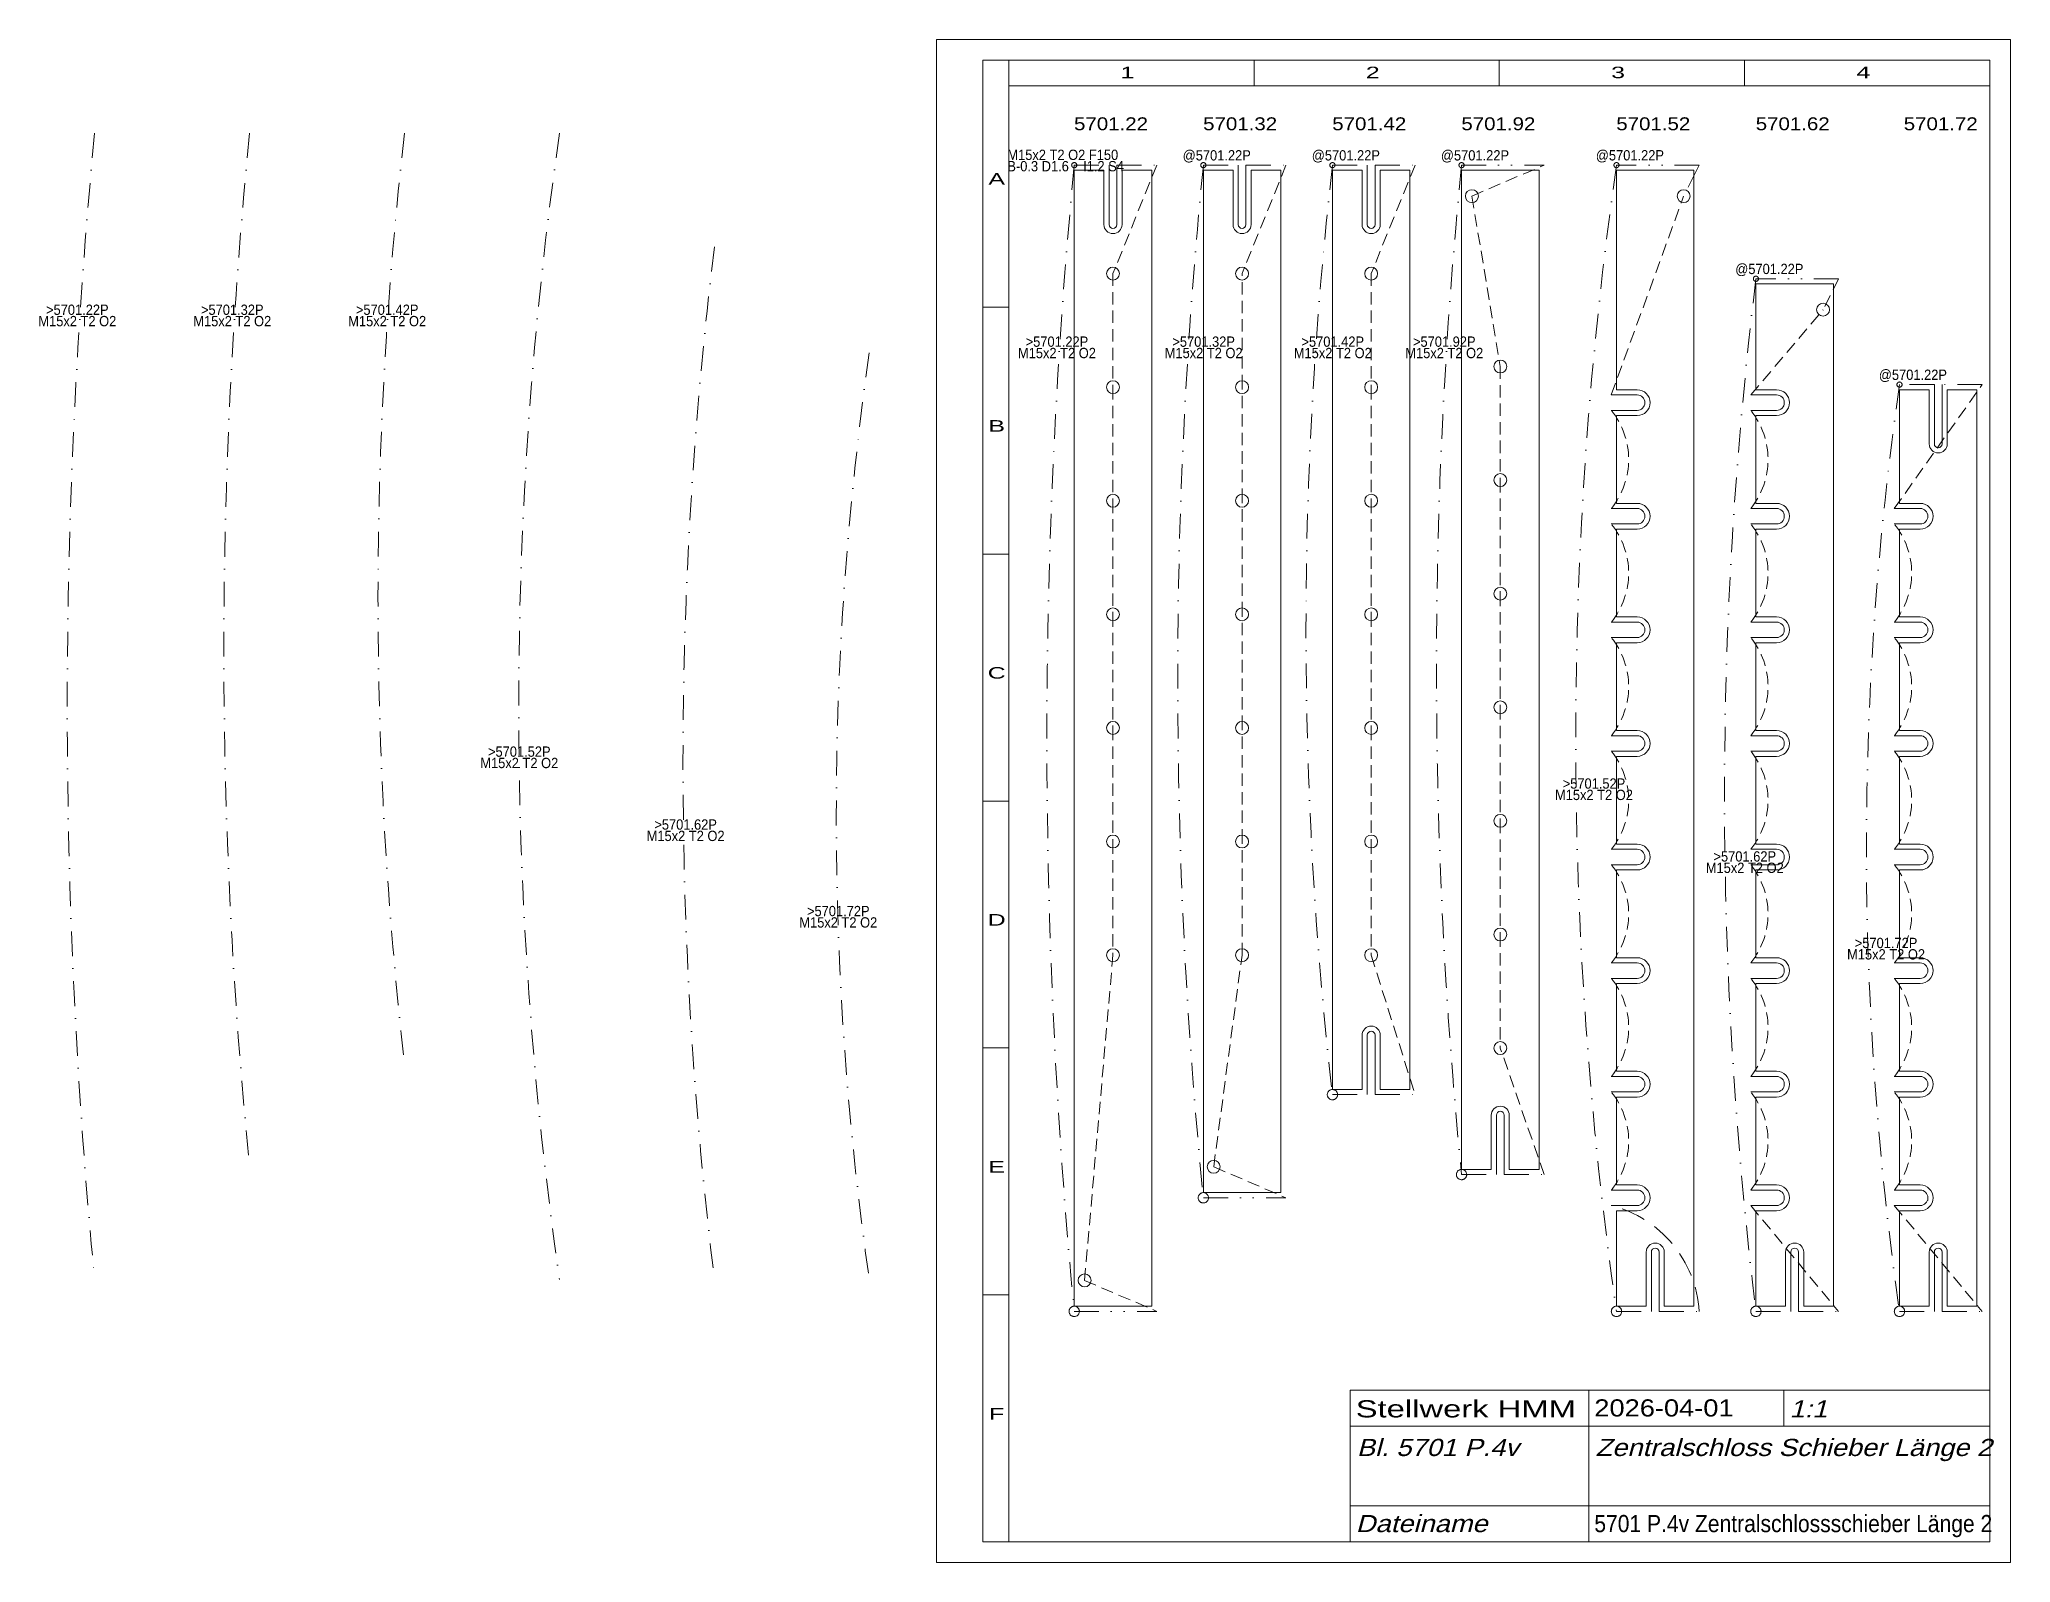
# Model space of a CAD drawing. Extents: x -173 to 209, y 1 to 296.
import ezdxf
from ezdxf.enums import TextEntityAlignment as Align

# ---------------------------------------------------------------- set-up
doc = ezdxf.new("R2010")
doc.units = 0
doc.header["$LTSCALE"] = 9.572345
for name, pattern in [('DASHDOT', [1, 0.5, -0.25, 0, -0.25]), ('DASHED', [0.75, 0.5, -0.25]), ('DIVIDE', [1.25, 0.5, -0.25, 0, -0.25, 0, -0.25]), ('HIDDEN', [0.375, 0.25, -0.125]), ('PHANTOM', [2.5, 1.25, -0.25, 0.25, -0.25, 0.25, -0.25])]:
    doc.linetypes.add(name, pattern=pattern)
for name, color, linetype, lineweight in [('5701_22P', 230, 'CONTINUOUS', 13), ('5701_2___4G WEICHENSCHIEBER', 30, 'CONTINUOUS', 18), ('5701_32P', 230, 'CONTINUOUS', 13), ('5701_42P', 230, 'CONTINUOUS', 13), ('5701_52P', 230, 'CONTINUOUS', 13), ('5701_62P', 230, 'CONTINUOUS', 13), ('5701_72P', 230, 'CONTINUOUS', 13), ('5701_92P', 230, 'CONTINUOUS', 13), ('5701___ ZENTRALSCHLOSS', 230, 'CONTINUOUS', 13), ('_5701_5___7G FAHRSTRAßENSCHIEBER', 5, 'CONTINUOUS', 18), ('BESCHRIFTUNG', 7, 'CONTINUOUS', 25), ('BESCHRIFTUNG0', 7, 'CONTINUOUS', 25), ('HILFSLINIEN', 3, 'CONTINUOUS', 0), ('STANDARD', 7, 'CONTINUOUS', 0)]:
    doc.layers.add(name, color=color, linetype=linetype, lineweight=lineweight)
doc.styles.add('Arial', font='arial.ttf')

msp = doc.modelspace()

# ---------------------------------------------------------------- linework, layer by layer
at = {"layer": '5701_22P', "linetype": 'DIVIDE'}
for p, q in [((27.69, 271.65), (34.44, 271.65)), ((35.94, 271.65), (43.69, 271.65)), ((27.69, 49.65), (43.69, 49.65))]:
    msp.add_line(p, q, dxfattribs=at)
at = {"layer": '5701_22P'}
for p, q in [((34.44, 260.15), (34.44, 271.65)), ((35.94, 260.15), (35.94, 271.65))]:
    msp.add_line(p, q, dxfattribs=at)
at = {"layer": '5701_22P', "linetype": 'HIDDEN'}
for p, q in [((43.69, 271.65), (35.19, 250.65)), ((35.19, 250.65), (35.19, 228.65)), ((35.19, 228.65), (35.19, 206.65)), ((35.19, 206.65), (35.19, 184.65)), ((35.19, 184.65), (35.19, 162.65)), ((35.19, 162.65), (35.19, 140.65)), ((35.19, 140.65), (35.19, 118.65)), ((29.69, 55.65), (35.19, 118.65)), ((29.69, 55.65), (43.69, 49.65))]:
    msp.add_line(p, q, dxfattribs=at)
at = {"layer": '5701_22P', "linetype": 'PHANTOM'}
for centre, radius in [((27.69, 271.65), 0.5), ((27.69, 49.65), 1)]:
    msp.add_circle(centre, radius, dxfattribs=at)
at = {"layer": '5701_22P'}
for centre in [(35.19, 250.65), (35.19, 228.65), (35.19, 206.65), (35.19, 184.65), (35.19, 162.65), (35.19, 140.65), (35.19, 118.65), (29.69, 55.65)]:
    msp.add_circle(centre, 1.25, dxfattribs=at)
msp.add_arc((35.19, 260.15), 0.75, 180, 360, dxfattribs=at)
at = {"layer": '5701_2___4G WEICHENSCHIEBER'}
for p, q in [((27.69, 270.65), (33.44, 270.65)), ((27.69, 50.65), (27.69, 270.65)), ((36.94, 270.65), (42.69, 270.65)), ((42.69, 50.65), (42.69, 270.65)), ((52.69, 72.65), (52.69, 270.65)), ((52.69, 270.65), (58.44, 270.65)), ((61.94, 270.65), (67.69, 270.65)), ((67.69, 72.65), (67.69, 270.65)), ((102.69, 270.65), (102.69, 77.15)), ((117.69, 270.65), (102.69, 270.65)), ((117.69, 270.65), (117.69, 77.15)), ((108.44, 77.15), (102.69, 77.15)), ((117.69, 77.15), (111.94, 77.15)), ((52.69, 72.65), (67.69, 72.65)), ((27.69, 50.65), (42.69, 50.65))]:
    msp.add_line(p, q, dxfattribs=at)
at = {"layer": '5701_2___4G WEICHENSCHIEBER', "linetype": 'CONTINUOUS'}
for p, q in [((33.44, 260.15), (33.44, 270.65)), ((36.94, 260.15), (36.94, 270.65)), ((58.44, 260.15), (58.44, 270.65)), ((61.94, 260.15), (61.94, 270.65)), ((77.69, 270.65), (83.44, 270.65)), ((77.69, 92.63), (77.69, 270.65)), ((83.44, 260.15), (83.44, 270.65)), ((86.94, 260.15), (86.94, 270.65)), ((86.94, 270.65), (92.69, 270.65)), ((92.69, 92.65), (92.69, 270.65)), ((83.44, 103.15), (83.44, 92.63)), ((86.94, 103.15), (86.94, 92.65)), ((77.69, 92.63), (83.44, 92.63)), ((86.94, 92.65), (92.69, 92.65)), ((108.44, 87.65), (108.44, 77.15)), ((111.94, 87.65), (111.94, 77.15))]:
    msp.add_line(p, q, dxfattribs=at)
for centre, start, end in [((35.19, 260.15), 180, 360), ((60.19, 260.15), 180, 360), ((85.19, 260.15), 180, 360), ((85.19, 103.15), 0, 180), ((110.19, 87.65), 0, 180)]:
    msp.add_arc(centre, 1.75, start, end, dxfattribs=at)
at = {"layer": '5701_32P', "linetype": 'DIVIDE'}
for p, q in [((52.69, 271.65), (59.44, 271.65)), ((60.94, 271.65), (68.69, 271.65)), ((52.69, 71.65), (68.69, 71.65))]:
    msp.add_line(p, q, dxfattribs=at)
at = {"layer": '5701_32P'}
for p, q in [((59.44, 260.15), (59.44, 271.65)), ((60.94, 260.15), (60.94, 271.65))]:
    msp.add_line(p, q, dxfattribs=at)
at = {"layer": '5701_32P', "linetype": 'HIDDEN'}
for p, q in [((68.69, 271.65), (60.19, 250.65)), ((60.19, 228.65), (60.19, 250.65)), ((60.19, 206.65), (60.19, 228.65)), ((60.19, 184.65), (60.19, 206.65)), ((60.19, 162.65), (60.19, 184.65)), ((60.19, 140.65), (60.19, 162.65)), ((60.19, 118.65), (60.19, 140.65)), ((54.69, 77.65), (60.19, 118.65)), ((54.69, 77.65), (68.69, 71.65))]:
    msp.add_line(p, q, dxfattribs=at)
at = {"layer": '5701_32P', "linetype": 'PHANTOM'}
for centre, radius in [((52.69, 271.65), 0.5), ((52.69, 71.65), 1)]:
    msp.add_circle(centre, radius, dxfattribs=at)
at = {"layer": '5701_32P'}
for centre in [(60.19, 250.65), (60.19, 228.65), (60.19, 206.65), (60.19, 184.65), (60.19, 162.65), (60.19, 140.65), (60.19, 118.65), (54.69, 77.65)]:
    msp.add_circle(centre, 1.25, dxfattribs=at)
msp.add_arc((60.19, 260.15), 0.75, 180, 360, dxfattribs=at)
at = {"layer": '5701_42P', "linetype": 'DIVIDE'}
for p, q in [((77.69, 271.65), (84.44, 271.65)), ((85.94, 271.65), (93.69, 271.65)), ((77.69, 91.63), (84.44, 91.63)), ((85.94, 91.65), (93.69, 91.65))]:
    msp.add_line(p, q, dxfattribs=at)
at = {"layer": '5701_42P'}
for p, q in [((84.44, 260.15), (84.44, 271.65)), ((85.94, 260.15), (85.94, 271.65)), ((84.44, 103.15), (84.44, 91.63)), ((85.94, 103.15), (85.94, 91.65))]:
    msp.add_line(p, q, dxfattribs=at)
at = {"layer": '5701_42P', "linetype": 'HIDDEN'}
for p, q in [((93.69, 271.65), (85.19, 250.65)), ((85.19, 250.65), (85.19, 228.65)), ((85.19, 228.65), (85.19, 206.65)), ((85.19, 206.65), (85.19, 184.65)), ((85.19, 184.65), (85.19, 162.65)), ((85.19, 162.65), (85.19, 140.65)), ((85.19, 140.65), (85.19, 118.65)), ((85.19, 118.65), (93.69, 91.65))]:
    msp.add_line(p, q, dxfattribs=at)
at = {"layer": '5701_42P', "linetype": 'PHANTOM'}
for centre, radius in [((77.69, 271.65), 0.5), ((77.69, 91.63), 1)]:
    msp.add_circle(centre, radius, dxfattribs=at)
at = {"layer": '5701_42P', "linetype": 'CONTINUOUS'}
for centre in [(85.19, 250.65), (85.19, 228.65), (85.19, 206.65), (85.19, 184.65), (85.19, 162.65), (85.19, 140.65), (85.19, 118.65)]:
    msp.add_circle(centre, 1.25, dxfattribs=at)
at = {"layer": '5701_42P'}
for centre, start, end in [((85.19, 260.15), 180, 360), ((85.19, 103.15), 0, 180)]:
    msp.add_arc(centre, 0.75, start, end, dxfattribs=at)
at = {"layer": '5701_52P', "linetype": 'DIVIDE'}
for p, q in [((148.69, 271.65), (132.69, 271.65)), ((132.69, 49.65), (139.44, 49.65)), ((140.94, 49.65), (148.69, 49.65))]:
    msp.add_line(p, q, dxfattribs=at)
at = {"layer": '5701_52P', "linetype": 'DASHED'}
msp.add_line((148.69, 271.65), (145.69, 265.65), dxfattribs=at)
at = {"layer": '5701_52P', "linetype": 'HIDDEN'}
msp.add_line((131.69, 227.15), (145.69, 265.65), dxfattribs=at)
at = {"layer": '5701_52P'}
for p, q in [((136.69, 227.15), (131.69, 227.15)), ((136.69, 224.15), (131.69, 224.15)), ((136.69, 205.15), (131.69, 205.15)), ((136.69, 202.15), (131.69, 202.15)), ((136.69, 183.15), (131.69, 183.15)), ((136.69, 180.15), (131.69, 180.15)), ((136.69, 161.15), (131.69, 161.15)), ((136.69, 158.15), (131.69, 158.15)), ((136.69, 139.15), (131.69, 139.15)), ((136.69, 136.15), (131.69, 136.15)), ((136.69, 117.15), (131.69, 117.15)), ((136.69, 114.15), (131.69, 114.15)), ((136.69, 95.15), (131.69, 95.15)), ((136.69, 92.15), (131.69, 92.15)), ((136.69, 73.15), (131.69, 73.15)), ((136.69, 70.15), (131.69, 70.15)), ((139.44, 61.14), (139.44, 49.65)), ((140.94, 61.14), (140.94, 49.65))]:
    msp.add_line(p, q, dxfattribs=at)
at = {"layer": '5701_52P', "linetype": 'PHANTOM'}
for centre, radius in [((132.69, 271.65), 0.5), ((132.69, 49.65), 1)]:
    msp.add_circle(centre, radius, dxfattribs=at)
at = {"layer": '5701_52P', "linetype": 'CONTINUOUS'}
msp.add_circle((145.69, 265.65), 1.25, dxfattribs=at)
at = {"layer": '5701_52P'}
for centre, radius, start, end in [((136.69, 225.65), 1.5, 270, 450), ((136.69, 203.65), 1.5, 270, 450), ((136.69, 181.65), 1.5, 270, 450), ((136.69, 159.65), 1.5, 270, 450), ((136.69, 137.65), 1.5, 270, 450), ((136.69, 115.65), 1.5, 270, 450), ((136.69, 93.65), 1.5, 270, 450), ((136.69, 71.65), 1.5, 270, 450), ((140.19, 61.14), 0.75, 0, 180)]:
    msp.add_arc(centre, radius, start, end, dxfattribs=at)
at = {"layer": '5701_52P', "linetype": 'HIDDEN'}
for centre in [(119.88, 214.65), (119.88, 192.65), (119.88, 170.65), (119.88, 148.65), (119.88, 126.65), (119.88, 104.65), (119.88, 82.65)]:
    msp.add_arc(centre, 15.16, 321.1998, 398.8002, dxfattribs=at)
at = {"layer": '5701_52P', "linetype": 'DASHED'}
msp.add_arc((126.19, 48.3), 22.54, 3.4424, 75.8794, dxfattribs=at)
at = {"layer": '5701_62P', "linetype": 'DIVIDE'}
for p, q in [((175.69, 249.64), (159.69, 249.64)), ((159.69, 49.65), (166.44, 49.65)), ((167.94, 49.65), (175.69, 49.65))]:
    msp.add_line(p, q, dxfattribs=at)
at = {"layer": '5701_62P', "linetype": 'HIDDEN'}
for p, q in [((175.69, 249.64), (172.69, 243.65)), ((158.69, 227.15), (172.69, 243.65)), ((158.69, 70.15), (175.69, 49.65))]:
    msp.add_line(p, q, dxfattribs=at)
at = {"layer": '5701_62P'}
for p, q in [((163.69, 227.15), (158.69, 227.15)), ((163.69, 224.15), (158.69, 224.15)), ((163.69, 205.15), (158.69, 205.15)), ((163.69, 202.15), (158.69, 202.15)), ((163.69, 183.15), (158.69, 183.15)), ((163.69, 180.15), (158.69, 180.15)), ((163.69, 161.15), (158.69, 161.15)), ((163.69, 158.15), (158.69, 158.15)), ((163.69, 139.15), (158.69, 139.15)), ((163.69, 136.15), (158.69, 136.15)), ((163.69, 117.15), (158.69, 117.15)), ((163.69, 114.15), (158.69, 114.15)), ((163.69, 95.15), (158.69, 95.15)), ((163.69, 92.15), (158.69, 92.15)), ((163.69, 73.15), (158.69, 73.15)), ((163.69, 70.15), (158.69, 70.15)), ((166.44, 61.14), (166.44, 49.65)), ((167.94, 61.14), (167.94, 49.65))]:
    msp.add_line(p, q, dxfattribs=at)
at = {"layer": '5701_62P', "linetype": 'PHANTOM'}
for centre, radius in [((159.69, 249.64), 0.5), ((159.69, 49.65), 1)]:
    msp.add_circle(centre, radius, dxfattribs=at)
at = {"layer": '5701_62P', "linetype": 'CONTINUOUS'}
msp.add_circle((172.69, 243.65), 1.25, dxfattribs=at)
at = {"layer": '5701_62P'}
for centre, radius, start, end in [((163.69, 225.65), 1.5, 270, 450), ((163.69, 203.65), 1.5, 270, 450), ((163.69, 181.65), 1.5, 270, 450), ((163.69, 159.65), 1.5, 270, 450), ((163.69, 137.65), 1.5, 270, 450), ((163.69, 115.65), 1.5, 270, 450), ((163.69, 93.65), 1.5, 270, 450), ((163.69, 71.65), 1.5, 270, 450), ((167.19, 61.14), 0.75, 0, 180)]:
    msp.add_arc(centre, radius, start, end, dxfattribs=at)
at = {"layer": '5701_62P', "linetype": 'HIDDEN'}
for centre in [(146.88, 214.65), (146.88, 192.65), (146.88, 170.65), (146.88, 148.65), (146.88, 126.65), (146.88, 104.65), (146.88, 82.65)]:
    msp.add_arc(centre, 15.16, 321.1998, 398.8002, dxfattribs=at)
at = {"layer": '5701_72P', "linetype": 'HIDDEN'}
for p, q in [((186.49, 205.15), (203.49, 229.15)), ((186.49, 70.15), (203.49, 49.65))]:
    msp.add_line(p, q, dxfattribs=at)
at = {"layer": '5701_72P', "linetype": 'DIVIDE'}
for p, q in [((194.24, 229.15), (187.49, 229.15)), ((203.49, 229.15), (195.74, 229.15)), ((187.49, 49.65), (194.24, 49.65)), ((195.74, 49.65), (203.49, 49.65))]:
    msp.add_line(p, q, dxfattribs=at)
at = {"layer": '5701_72P'}
for p, q in [((194.24, 217.66), (194.24, 229.15)), ((195.74, 217.66), (195.74, 229.15)), ((191.49, 205.15), (186.49, 205.15)), ((191.49, 202.15), (186.49, 202.15)), ((191.49, 183.15), (186.49, 183.15)), ((191.49, 180.15), (186.49, 180.15)), ((191.49, 161.15), (186.49, 161.15)), ((191.49, 158.15), (186.49, 158.15)), ((191.49, 139.15), (186.49, 139.15)), ((191.49, 136.15), (186.49, 136.15)), ((191.49, 117.15), (186.49, 117.15)), ((191.49, 114.15), (186.49, 114.15)), ((191.49, 95.15), (186.49, 95.15)), ((191.49, 92.15), (186.49, 92.15)), ((191.49, 73.15), (186.49, 73.15)), ((191.49, 70.15), (186.49, 70.15)), ((194.24, 61.14), (194.24, 49.65)), ((195.74, 61.14), (195.74, 49.65))]:
    msp.add_line(p, q, dxfattribs=at)
at = {"layer": '5701_72P', "linetype": 'PHANTOM'}
for centre, radius in [((187.49, 229.15), 0.5), ((187.49, 49.65), 1)]:
    msp.add_circle(centre, radius, dxfattribs=at)
at = {"layer": '5701_72P'}
for centre, radius, start, end in [((194.99, 217.66), 0.75, 180, 360), ((191.49, 203.65), 1.5, 270, 450), ((191.49, 181.65), 1.5, 270, 450), ((191.49, 159.65), 1.5, 270, 450), ((191.49, 137.65), 1.5, 270, 450), ((191.49, 115.65), 1.5, 270, 450), ((191.49, 93.65), 1.5, 270, 450), ((191.49, 71.65), 1.5, 270, 450), ((194.99, 61.14), 0.75, 0, 180)]:
    msp.add_arc(centre, radius, start, end, dxfattribs=at)
at = {"layer": '5701_72P', "linetype": 'HIDDEN'}
for centre in [(174.68, 192.65), (174.68, 170.65), (174.68, 148.65), (174.68, 126.65), (174.68, 104.65), (174.68, 82.65)]:
    msp.add_arc(centre, 15.16, 321.1998, 398.8002, dxfattribs=at)
at = {"layer": '5701_92P', "linetype": 'DIVIDE'}
for p, q in [((102.69, 271.65), (118.69, 271.65)), ((102.69, 76.15), (109.44, 76.15)), ((110.94, 76.15), (118.69, 76.15))]:
    msp.add_line(p, q, dxfattribs=at)
at = {"layer": '5701_92P', "linetype": 'HIDDEN'}
for p, q in [((104.69, 265.65), (118.69, 271.65)), ((104.69, 265.65), (110.19, 232.65)), ((110.19, 232.65), (110.19, 210.65)), ((110.19, 210.65), (110.19, 188.65)), ((110.19, 188.65), (110.19, 166.65)), ((110.19, 166.65), (110.19, 144.65)), ((110.19, 144.65), (110.19, 122.65)), ((110.19, 122.65), (110.19, 100.65)), ((118.69, 76.15), (110.19, 100.65))]:
    msp.add_line(p, q, dxfattribs=at)
at = {"layer": '5701_92P'}
for p, q in [((109.44, 87.65), (109.44, 76.15)), ((110.94, 87.65), (110.94, 76.15))]:
    msp.add_line(p, q, dxfattribs=at)
at = {"layer": '5701_92P', "linetype": 'PHANTOM'}
for centre, radius in [((102.69, 271.65), 0.5), ((102.69, 76.15), 1)]:
    msp.add_circle(centre, radius, dxfattribs=at)
at = {"layer": '5701_92P'}
for centre in [(104.69, 265.65), (110.19, 232.65), (110.19, 210.65), (110.19, 188.65), (110.19, 166.65), (110.19, 144.65), (110.19, 122.65), (110.19, 100.65)]:
    msp.add_circle(centre, 1.25, dxfattribs=at)
msp.add_arc((110.19, 87.65), 0.75, 0, 180, dxfattribs=at)
at = {"layer": '5701___ ZENTRALSCHLOSS', "linetype": 'DASHDOT'}
for centre, radius, start, end in [((998.45, 166.82), 1165.75, 174.53614, 185.46386), ((871.28, 177.82), 1008.25, 174.30793, 185.69207), ((684.34, 187.81), 791.47, 173.4699, 186.5301), ((705.22, 166.83), 785.1, 171.87191, 188.12809), ((1188.14, 160.65), 1165.75, 174.53614, 185.46386), ((1055.97, 171.65), 1008.25, 174.30793, 185.69207), ((864.03, 181.64), 791.47, 173.4699, 186.5301), ((1083.39, 173.9), 985.56, 174.30793, 185.69207), ((909.9, 160.65), 785.1, 171.87191, 188.12809), ((776.11, 155.82), 824.19, 173.03127, 186.96873), ((977.8, 149.65), 824.19, 173.03127, 186.96873), ((613.82, 145.57), 632.21, 171.83864, 188.16136), ((813.3, 139.4), 632.21, 171.83864, 188.16136)]:
    msp.add_arc(centre, radius, start, end, dxfattribs=at)
at = {"layer": '_5701_5___7G FAHRSTRAßENSCHIEBER'}
for p, q in [((147.69, 270.65), (132.69, 270.65)), ((132.69, 270.65), (132.69, 228.15)), ((147.69, 50.65), (147.69, 270.65)), ((174.69, 248.64), (159.69, 248.64)), ((159.69, 248.64), (159.69, 228.15)), ((174.69, 50.65), (174.69, 248.64)), ((136.69, 228.15), (132.69, 228.15)), ((163.69, 228.15), (159.69, 228.15)), ((187.49, 228.15), (187.49, 206.15)), ((193.24, 228.15), (187.49, 228.15)), ((193.24, 217.66), (193.24, 228.15)), ((202.49, 228.15), (196.74, 228.15)), ((196.74, 217.66), (196.74, 228.15)), ((202.49, 50.65), (202.49, 228.15)), ((132.69, 223.15), (132.69, 206.15)), ((136.69, 223.15), (132.69, 223.15)), ((159.69, 223.15), (159.69, 206.15)), ((163.69, 223.15), (159.69, 223.15)), ((136.69, 206.15), (132.69, 206.15)), ((163.69, 206.15), (159.69, 206.15)), ((191.49, 206.15), (187.49, 206.15)), ((132.69, 201.15), (132.69, 184.15)), ((136.69, 201.15), (132.69, 201.15)), ((159.69, 201.15), (159.69, 184.15)), ((163.69, 201.15), (159.69, 201.15)), ((187.49, 201.15), (187.49, 184.15)), ((191.49, 201.15), (187.49, 201.15)), ((136.69, 184.15), (132.69, 184.15)), ((163.69, 184.15), (159.69, 184.15)), ((191.49, 184.15), (187.49, 184.15)), ((132.69, 179.15), (132.69, 162.15)), ((136.69, 179.15), (132.69, 179.15)), ((159.69, 179.15), (159.69, 162.15)), ((163.69, 179.15), (159.69, 179.15)), ((187.49, 179.15), (187.49, 162.15)), ((191.49, 179.15), (187.49, 179.15)), ((136.69, 162.15), (132.69, 162.15)), ((163.69, 162.15), (159.69, 162.15)), ((191.49, 162.15), (187.49, 162.15)), ((132.69, 157.15), (132.69, 140.15)), ((136.69, 157.15), (132.69, 157.15)), ((159.69, 157.15), (159.69, 140.15)), ((163.69, 157.15), (159.69, 157.15)), ((187.49, 157.15), (187.49, 140.15)), ((191.49, 157.15), (187.49, 157.15)), ((136.69, 140.15), (132.69, 140.15)), ((163.69, 140.15), (159.69, 140.15)), ((191.49, 140.15), (187.49, 140.15)), ((132.69, 135.15), (132.69, 118.15)), ((136.69, 135.15), (132.69, 135.15)), ((159.69, 135.15), (159.69, 118.15)), ((163.69, 135.15), (159.69, 135.15)), ((187.49, 135.15), (187.49, 118.15)), ((191.49, 135.15), (187.49, 135.15)), ((136.69, 118.15), (132.69, 118.15)), ((163.69, 118.15), (159.69, 118.15)), ((191.49, 118.15), (187.49, 118.15)), ((132.69, 113.15), (132.69, 96.15)), ((136.69, 113.15), (132.69, 113.15)), ((159.69, 113.15), (159.69, 96.15)), ((163.69, 113.15), (159.69, 113.15)), ((187.49, 113.15), (187.49, 96.15)), ((191.49, 113.15), (187.49, 113.15)), ((136.69, 96.15), (132.69, 96.15)), ((163.69, 96.15), (159.69, 96.15)), ((191.49, 96.15), (187.49, 96.15)), ((132.69, 91.15), (132.69, 74.15)), ((136.69, 91.15), (132.69, 91.15)), ((159.69, 91.15), (159.69, 74.15)), ((163.69, 91.15), (159.69, 91.15)), ((187.49, 91.15), (187.49, 74.15)), ((191.49, 91.15), (187.49, 91.15)), ((136.69, 74.15), (132.69, 74.15)), ((163.69, 74.15), (159.69, 74.15)), ((191.49, 74.15), (187.49, 74.15)), ((132.69, 69.15), (132.69, 50.65)), ((136.69, 69.15), (132.69, 69.15)), ((159.69, 69.15), (159.69, 50.65)), ((163.69, 69.15), (159.69, 69.15)), ((187.49, 69.15), (187.49, 50.65)), ((191.49, 69.15), (187.49, 69.15)), ((192.99, 71.65), (192.99, 71.11)), ((138.44, 61.14), (138.44, 50.65)), ((141.94, 61.14), (141.94, 50.65)), ((165.44, 61.14), (165.44, 50.65)), ((168.94, 61.14), (168.94, 50.65)), ((193.24, 61.14), (193.24, 50.65)), ((196.74, 61.14), (196.74, 50.65)), ((132.69, 50.65), (138.44, 50.65)), ((141.94, 50.65), (147.69, 50.65)), ((159.69, 50.65), (165.44, 50.65)), ((168.94, 50.65), (174.69, 50.65)), ((187.49, 50.65), (193.24, 50.65)), ((196.74, 50.65), (202.49, 50.65))]:
    msp.add_line(p, q, dxfattribs=at)
for centre, radius, start, end in [((136.69, 225.65), 2.5, 270, 450), ((163.69, 225.65), 2.5, 270, 450), ((194.99, 217.66), 1.75, 180, 360), ((136.69, 203.65), 2.5, 270, 450), ((163.69, 203.65), 2.5, 270, 450), ((191.49, 203.65), 2.5, 270, 450), ((136.69, 181.65), 2.5, 270, 450), ((163.69, 181.65), 2.5, 270, 450), ((191.49, 181.65), 2.5, 270, 450), ((136.69, 159.65), 2.5, 270, 450), ((163.69, 159.65), 2.5, 270, 450), ((191.49, 159.65), 2.5, 270, 450), ((136.69, 137.65), 2.5, 270, 450), ((163.69, 137.65), 2.5, 270, 450), ((191.49, 137.65), 2.5, 270, 450), ((136.69, 115.65), 2.5, 270, 450), ((163.69, 115.65), 2.5, 270, 450), ((191.49, 115.65), 2.5, 270, 450), ((136.69, 93.65), 2.5, 270, 450), ((163.69, 93.65), 2.5, 270, 450), ((191.49, 93.65), 2.5, 270, 450), ((136.69, 71.65), 2.5, 270, 450), ((163.69, 71.65), 2.5, 270, 450), ((191.49, 71.65), 2.5, 270, 450), ((140.19, 61.14), 1.75, 0, 180), ((167.19, 61.14), 1.75, 0, 180), ((194.99, 61.14), 1.75, 0, 180)]:
    msp.add_arc(centre, radius, start, end, dxfattribs=at)
at = {"layer": 'HILFSLINIEN'}
msp.add_line((117.69, 92.65), (117.69, 270.65), dxfattribs=at)
at = {"layer": 'STANDARD'}
for p, q in [((1, 1), (1, 296)), ((1, 296), (209, 296)), ((209, 296), (209, 1)), ((10, 5), (10, 292)), ((10, 292), (15, 292)), ((15, 292), (205, 292)), ((15, 287), (15, 292)), ((62.5, 292), (62.5, 287)), ((110, 292), (110, 287)), ((157.5, 292), (157.5, 287)), ((205, 292), (205, 287)), ((15, 287), (205, 287)), ((15, 5), (15, 287)), ((205, 287), (205, 5)), ((10, 244.17), (15, 244.17)), ((10, 196.33), (15, 196.33)), ((205, 182.12), (205, 5.12)), ((10, 148.5), (15, 148.5)), ((10, 100.67), (15, 100.67)), ((10, 52.83), (15, 52.83)), ((10, 5), (15, 5)), ((205, 5), (15, 5)), ((209, 1), (1, 1))]:
    msp.add_line(p, q, dxfattribs=at)
at = {"layer": 'STANDARD', "lineweight": 0}
for p, q in [((81.11, 34.4), (205, 34.4)), ((81.11, 34.4), (81.11, 5)), ((127.31, 34.4), (127.31, 5)), ((165.11, 34.4), (165.11, 27.4)), ((81.11, 27.4), (205, 27.4)), ((81.11, 12), (205, 12))]:
    msp.add_line(p, q, dxfattribs=at)

# ---------------------------------------------------------------- texts
at = {"layer": '5701_22P', "insert": (14.74, 270.42), "char_height": 2, "attachment_point": 7, "line_spacing_factor": 0.66, "style": 'Arial'}
msp.add_mtext('\\W0.891762;M15x2 T2 O2 F150\\PB-0.3 D1.6    I1.2 S4', dxfattribs=at)
at = {"layer": '5701_32P', "style": 'Arial', "width": 0.891737}
msp.add_text('@5701.22P', height=2, dxfattribs=at).set_placement((48.69, 272.55))
at = {"layer": '5701_42P', "style": 'Arial', "width": 0.891737}
msp.add_text('@5701.22P', height=2, dxfattribs=at).set_placement((73.69, 272.55))
at = {"layer": '5701_52P', "style": 'Arial', "width": 0.891737}
msp.add_text('@5701.22P', height=2, dxfattribs=at).set_placement((128.69, 272.56))
at = {"layer": '5701_62P', "style": 'Arial', "width": 0.891737}
msp.add_text('@5701.22P', height=2, dxfattribs=at).set_placement((155.69, 250.55))
at = {"layer": '5701_72P', "style": 'Arial', "width": 0.891737}
msp.add_text('@5701.22P', height=2, dxfattribs=at).set_placement((183.49, 230.05))
at = {"layer": '5701_92P', "style": 'Arial', "width": 0.891737}
msp.add_text('@5701.22P', height=2, dxfattribs=at).set_placement((98.69, 272.55))
at = {"layer": '5701___ ZENTRALSCHLOSS', "char_height": 2, "attachment_point": 5, "line_spacing_factor": 0.66, "style": 'Arial'}
for s, insert in [('\\W0.891720;>5701.22P\\PM15x2 T2 O2', (-165.35, 242.53)), ('\\W0.891720;>5701.32P\\PM15x2 T2 O2', (-135.35, 242.53)), ('\\W0.891720;>5701.42P\\PM15x2 T2 O2', (-105.35, 242.53)), ('\\W0.891720;>5701.22P\\PM15x2 T2 O2', (24.34, 236.35)), ('\\W0.891720;>5701.32P\\PM15x2 T2 O2', (52.75, 236.35)), ('\\W0.891720;>5701.42P\\PM15x2 T2 O2', (77.75, 236.35)), ('\\W0.891720;>5701.92P\\PM15x2 T2 O2', (99.34, 236.35)), ('\\W0.891720;>5701.52P\\PM15x2 T2 O2', (-79.77, 156.95)), ('\\W0.891720;>5701.52P\\PM15x2 T2 O2', (128.33, 150.77)), ('\\W0.891720;>5701.62P\\PM15x2 T2 O2', (-47.56, 142.83)), ('\\W0.891720;>5701.62P\\PM15x2 T2 O2', (157.53, 136.65)), ('\\W0.891720;>5701.72P\\PM15x2 T2 O2', (-18, 126.07)), ('\\W0.891720;>5701.72P\\PM15x2 T2 O2', (184.89, 119.89))]:
    msp.add_mtext(s, dxfattribs=dict(at, insert=insert))
at = {"layer": 'BESCHRIFTUNG', "style": 'Arial', "width": 1.135139}
for s, p in [('5701.22', (27.65, 278.41)), ('5701.32', (52.65, 278.41)), ('5701.42', (77.65, 278.41)), ('5701.92', (102.65, 278.41)), ('5701.52', (132.65, 278.41)), ('5701.62', (159.65, 278.41)), ('5701.72', (188.31, 278.41))]:
    msp.add_text(s, height=2.5, dxfattribs=at).set_placement(p)
at = {"layer": 'BESCHRIFTUNG0', "style": 'Arial'}
for s, width, p in [('Stellwerk HMM', 1.365378, (82.2, 32.44)), ('2026-04-01', 1.135137, (128.4, 32.62)), ('5701 P.4v Zentralschlossschieber Länge 2', 0.877728, (128.4, 10.22))]:
    msp.add_text(s, height=3.325, dxfattribs=dict(at, width=width)).set_placement(p, align=Align.TOP_LEFT)
at = {"layer": 'BESCHRIFTUNG0', "style": 'Arial', "oblique": 15}
for s, width, p in [('1:1', 1.134865, (166.2, 32.44)), ('Bl. 5701 P.4v', 1.134936, (82.42, 24.96)), ('Zentralschloss Schieber Länge 2', 1.134944, (128.62, 24.96)), ('Dateiname', 1.135074, (82.2, 10.22))]:
    msp.add_text(s, height=3.325, dxfattribs=dict(at, width=width)).set_placement(p, align=Align.TOP_LEFT)
at = {"layer": 'STANDARD', "style": 'Arial'}
for s, width, p in [('1', 1.547923, (38, 290.72)), ('2', 1.547922, (85.5, 290.72)), ('3', 1.547923, (133, 290.72)), ('4', 1.547923, (180.5, 290.72)), ('A', 1.547987, (12.68, 270.1)), ('B', 1.547987, (12.68, 222.26)), ('C', 1.548103, (12.68, 174.43)), ('D', 1.548104, (12.68, 126.6)), ('E', 1.547987, (12.68, 78.76)), ('F', 1.547769, (12.68, 30.93))]:
    msp.add_text(s, height=2.23, dxfattribs=dict(at, width=width)).set_placement(p, align=Align.TOP_CENTER)

doc.saveas('drawing.dxf')
